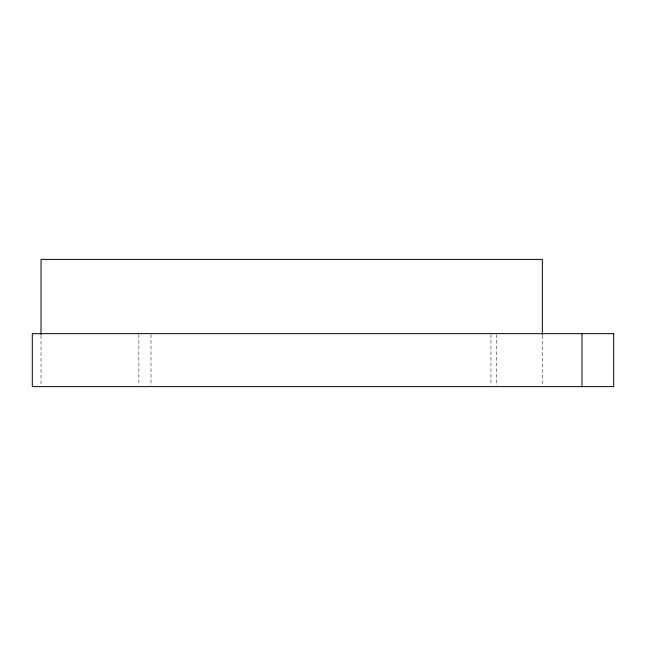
<?xml version="1.0" encoding="UTF-8"?>
<svg xmlns="http://www.w3.org/2000/svg" width="646" height="646" viewBox="0 0 646 646"><rect width="100%" height="100%" fill="white"/><g stroke="black" fill="none" stroke-linecap="round" stroke-linejoin="round"><path stroke-width="0.48" stroke-dasharray="3.23 2.42" d="M542.349 335.524L542.349 385.614M496.338 334.66L496.338 385.614M490.944 334.66L490.944 385.614M151.011 334.66L151.011 385.614M138.866 334.66L138.866 385.614M41.021 335.524L41.021 385.614"/><path stroke-width="0.97" d="M581.998 333.667L581.998 386.615M542.349 334.523L542.349 259.385L41.021 259.385L41.021 334.523M613.7 333.667L32.3 333.667L32.3 386.615L613.7 386.615L613.7 333.667"/></g></svg>
